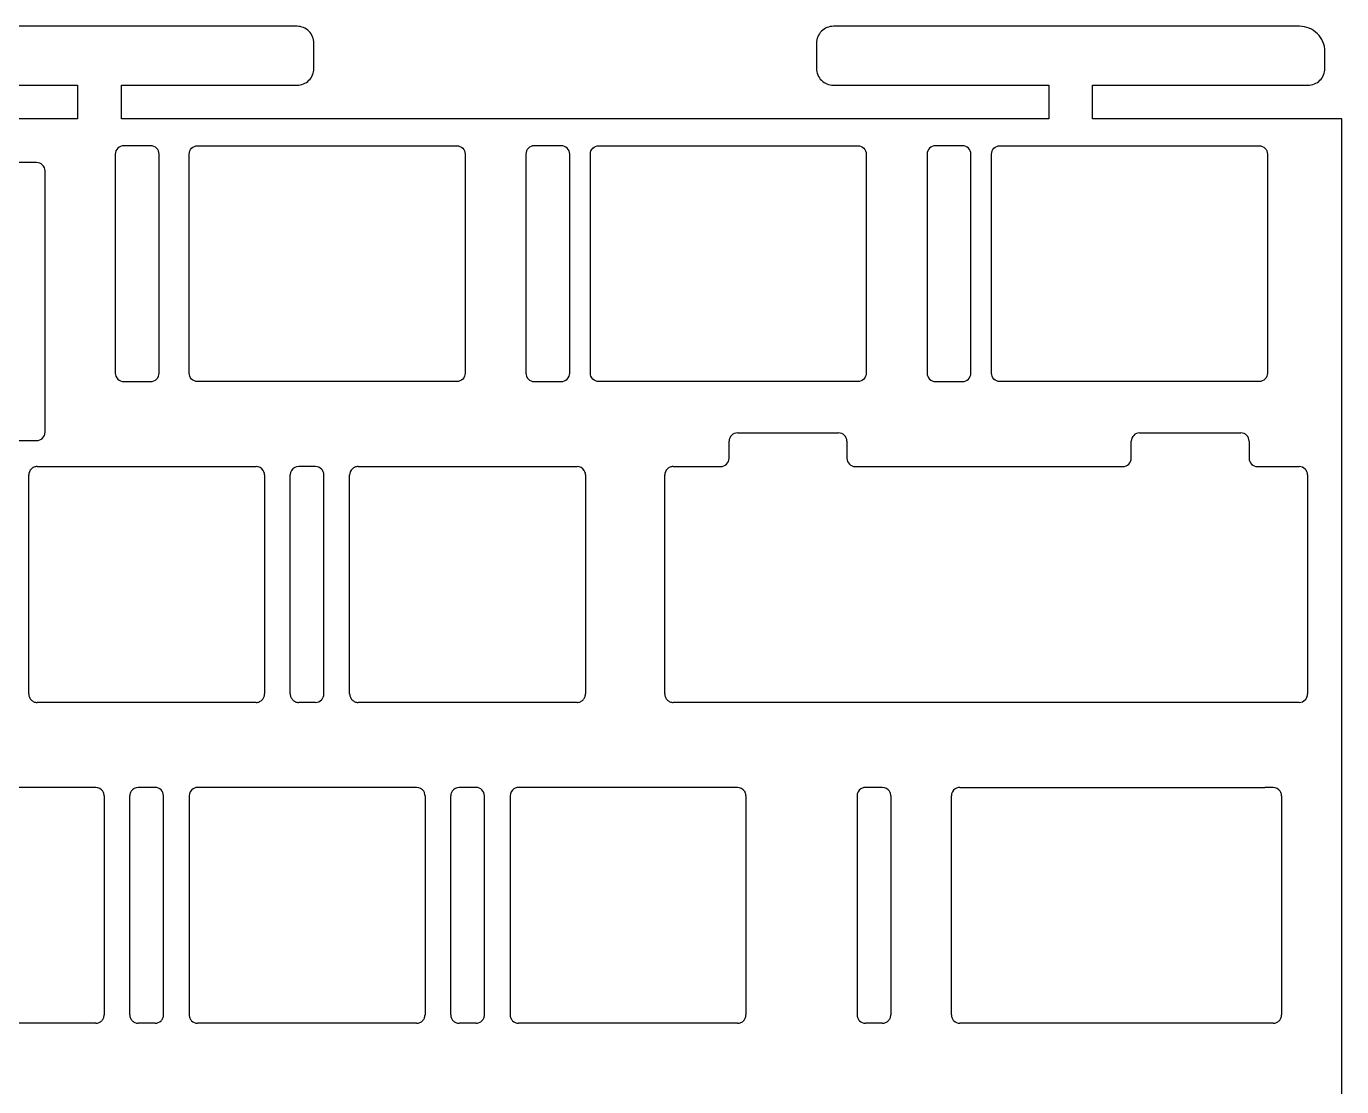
# Model space of a CAD drawing. Header units: millimetres. Extents: x -167 to 146, y -50 to 78.
# Drawn here: x 68 to 146.1, y 15.4 to 78.4 of the extents above; entities that cross this region are included whole.
import ezdxf

# ---------------------------------------------------------------- set-up
doc = ezdxf.new("R2010")
doc.units = ezdxf.units.MM
doc.layers.get('0').update_dxf_attribs({"linetype": 'CONTINUOUS'})

msp = doc.modelspace()

# ---------------------------------------------------------------- linework, layer by layer
for p, q in [((110.204, 54.253), (116.204, 54.253)), ((134.08, 54.253), (140.08, 54.253)), ((109.704, 52.753), (109.704, 53.753)), ((116.704, 53.753), (116.704, 52.753)), ((133.58, 52.753), (133.58, 53.753)), ((140.58, 53.753), (140.58, 52.753)), ((68.136, 38.753), (68.136, 51.753)), ((68.636, 52.253), (81.636, 52.253)), ((82.136, 51.753), (82.136, 38.753)), ((83.661, 38.753), (83.661, 51.753)), ((85.661, 38.753), (85.661, 51.753)), ((87.186, 38.753), (87.186, 51.753)), ((87.686, 52.253), (100.686, 52.253)), ((101.186, 51.753), (101.186, 38.753)), ((105.892, 38.753), (105.892, 51.753)), ((106.392, 52.253), (109.204, 52.253)), ((117.204, 52.253), (133.08, 52.253)), ((141.08, 52.253), (143.548, 52.253)), ((144.048, 51.753), (144.048, 38.753)), ((81.636, 38.253), (68.636, 38.253)), ((85.161, 38.253), (84.161, 38.253)), ((100.686, 38.253), (87.686, 38.253)), ((143.548, 38.253), (106.392, 38.253)), ((72.111, 33.203), (59.111, 33.203)), ((72.111, 33.203), (72.111, 33.203)), ((91.161, 33.203), (78.161, 33.203)), ((91.161, 33.203), (91.161, 33.203)), ((110.211, 33.203), (97.211, 33.203)), ((110.211, 33.203), (110.211, 33.203)), ((118.804, 33.203), (118.804, 33.203)), ((123.404, 33.203), (141.504, 33.203)), ((142.004, 33.203), (142.004, 33.203)), ((72.611, 32.711), (72.611, 32.711)), ((72.611, 32.703), (72.611, 19.703)), ((74.136, 19.703), (74.136, 32.703)), ((76.136, 19.703), (76.136, 32.703)), ((77.661, 32.703), (77.661, 19.703)), ((77.661, 32.703), (77.661, 32.703)), ((91.661, 32.711), (91.661, 32.711)), ((91.661, 32.703), (91.661, 19.703)), ((93.186, 19.703), (93.186, 32.703)), ((95.186, 19.703), (95.186, 32.703)), ((96.711, 32.703), (96.711, 19.703)), ((96.711, 32.703), (96.711, 32.703)), ((110.711, 32.711), (110.711, 32.711)), ((110.711, 32.703), (110.711, 19.703)), ((117.304, 32.703), (117.304, 19.703)), ((117.304, 32.703), (117.304, 32.703)), ((119.304, 32.711), (119.304, 32.711)), ((119.304, 32.703), (119.304, 19.703)), ((122.904, 19.703), (122.904, 32.703)), ((142.504, 32.711), (142.504, 32.711)), ((142.504, 32.703), (142.504, 19.703)), ((72.111, 19.203), (59.111, 19.203)), ((75.636, 19.203), (74.636, 19.203)), ((91.161, 19.203), (78.161, 19.203)), ((94.686, 19.203), (93.686, 19.203)), ((110.211, 19.203), (97.211, 19.203)), ((118.804, 19.203), (117.804, 19.203)), ((142.004, 19.203), (123.404, 19.203))]:
    msp.add_line(p, q)
msp.add_lwpolyline([(146.073, -44.536), (146.073, 72.892), (131.286, 72.892), (131.286, 74.892), (144.073, 74.892, 0.414214), (145.073, 75.892), (145.073, 76.892, 0.414214), (143.573, 78.392), (115.898, 78.392, 0.414214), (114.898, 77.392), (114.898, 75.892, 0.414214), (115.898, 74.892), (128.686, 74.892), (128.686, 72.892), (73.637, 72.892), (73.637, 74.892), (84.061, 74.892, 0.414214), (85.061, 75.892), (85.061, 77.392, 0.414214), (84.061, 78.392), (60.614, 78.392, 0.414214)], format="xyb")
msp.add_lwpolyline([(60.614, 74.892), (71.037, 74.892), (71.037, 72.892), (18.353, 72.892)])
for points in [[(57.348, 54.295, 0.414214), (57.848, 53.795), (68.604, 53.795, 0.414214), (69.104, 54.295), (69.104, 69.803, 0.414214), (68.604, 70.303), (57.848, 70.303, 0.414214), (57.348, 69.803), (57.348, 67.532, -0.414214), (56.348, 66.532), (28.207, 66.532, -0.414214), (27.207, 67.532), (27.207, 70.803, 0.414214), (26.707, 71.303), (25.104, 71.303, 0.414214), (24.604, 70.803), (24.604, 57.803, 0.414214), (25.104, 57.303), (26.707, 57.303, 0.414214), (27.207, 57.803), (27.207, 61.073, -0.414214), (28.207, 62.073), (56.348, 62.073, -0.414214), (57.348, 61.073)], [(75.374, 57.303, 0.414214), (75.874, 57.803), (75.874, 70.803, 0.414214), (75.374, 71.303), (73.772, 71.303, 0.414214), (73.272, 70.803), (73.272, 57.803, 0.414214), (73.772, 57.303)], [(78.161, 71.303), (93.542, 71.303, -0.414214), (94.042, 70.803), (94.042, 57.803, -0.414214), (93.542, 57.303), (78.161, 57.303, -0.414214), (77.661, 57.803), (77.661, 70.803, -0.414214)], [(99.749, 57.303, 0.414214), (100.249, 57.803), (100.249, 70.803, 0.414214), (99.749, 71.303), (98.147, 71.303, 0.414214), (97.647, 70.803), (97.647, 57.803, 0.414214), (98.147, 57.303)], [(101.973, 71.303), (117.354, 71.303, -0.414214), (117.854, 70.803), (117.854, 57.803, -0.414214), (117.354, 57.303), (101.973, 57.303, -0.414214), (101.473, 57.803), (101.473, 70.803, -0.414214)], [(123.562, 57.303, 0.414214), (124.062, 57.803), (124.062, 70.803, 0.414214), (123.562, 71.303), (121.96, 71.303, 0.414214), (121.46, 70.803), (121.46, 57.803, 0.414214), (121.96, 57.303)], [(125.786, 71.303), (141.167, 71.303, -0.414214), (141.667, 70.803), (141.667, 57.803, -0.414214), (141.167, 57.303), (125.786, 57.303, -0.414214), (125.286, 57.803), (125.286, 70.803, -0.414214)]]:
    msp.add_lwpolyline(points, format="xyb", close=True)
for centre, radius, start, end in [((110.204, 53.753), 0.5, 90, 180), ((116.204, 53.753), 0.5, 0, 90), ((134.08, 53.753), 0.5, 90, 180), ((140.08, 53.753), 0.5, 0, 90), ((109.204, 52.753), 0.5, -90, 0), ((117.204, 52.753), 0.5, 180, 270), ((133.08, 52.753), 0.5, -90, 0), ((141.08, 52.753), 0.5, 180, 270), ((68.637, 51.751), 0.502, 112.54148, 134.92631), ((68.636, 51.753), 0.499, 90.96916, 112.51157), ((81.636, 51.753), 0.5, 89.99005, 90.00151), ((81.636, 51.753), 0.5, 32.84383, 89.99005), ((81.634, 51.751), 0.502, 32.80945, 32.82085), ((81.634, 51.751), 0.502, 22.53068, 32.80945), ((81.636, 51.753), 0.5, 21.62416, 22.50375), ((81.636, 51.753), 0.5, -0.00173, 21.62416), ((84.16, 51.753), 0.499, 157.48173, 180.01857), ((84.163, 51.751), 0.502, 147.16153, 157.46929), ((84.161, 51.753), 0.5, 89.99853, 147.12714), ((84.163, 51.751), 0.502, 147.15012, 147.16153), ((84.161, 51.753), 0.5, 89.98707, 89.99853), ((85.161, 51.753), 0.5, -0.00208, 89.99705), ((87.687, 51.751), 0.502, 112.54148, 134.92631), ((87.686, 51.753), 0.499, 90.96916, 112.51157), ((100.686, 51.753), 0.5, 89.99005, 90.00151), ((100.686, 51.753), 0.5, 32.84383, 89.99005), ((100.684, 51.751), 0.502, 32.80945, 32.82085), ((100.684, 51.751), 0.502, 22.53068, 32.80945), ((100.686, 51.753), 0.5, 21.62416, 22.50375), ((100.686, 51.753), 0.5, -0.00173, 21.62416), ((106.393, 51.751), 0.502, 112.54148, 134.92631), ((106.392, 51.753), 0.499, 90.96916, 112.51157), ((143.548, 51.753), 0.5, 0, 90), ((143.548, 38.753), 0.5, -90, 0), ((72.111, 32.703), 0.5, 32.8438, 89.99006), ((72.111, 32.703), 0.5, 32.83235, 32.8438), ((72.109, 32.701), 0.502, 22.53049, 32.80962), ((72.111, 32.703), 0.499, 0.96919, 22.50008), ((74.635, 32.703), 0.499, 157.48173, 180.01857), ((74.638, 32.701), 0.502, 147.16153, 157.46929), ((74.636, 32.703), 0.5, 89.99853, 147.12714), ((74.638, 32.701), 0.502, 147.15012, 147.16153), ((74.636, 32.703), 0.5, 89.98707, 89.99853), ((75.635, 32.702), 0.5, 0.01361, 89.9807), ((78.161, 32.703), 0.5, 122.8438, 179.99006), ((78.162, 32.7), 0.502, 112.53049, 122.80962), ((78.161, 32.703), 0.5, 122.83235, 122.8438), ((78.16, 32.703), 0.499, 89.98142, 112.50682), ((91.161, 32.703), 0.5, 32.8438, 89.99006), ((91.161, 32.703), 0.5, 32.83235, 32.8438), ((91.159, 32.701), 0.502, 22.53049, 32.80962), ((91.161, 32.703), 0.499, 0.96919, 22.50008), ((93.685, 32.703), 0.499, 157.48173, 180.01857), ((93.688, 32.701), 0.502, 147.16153, 157.46929), ((93.686, 32.703), 0.5, 89.99853, 147.12714), ((93.688, 32.701), 0.502, 147.15012, 147.16153), ((93.686, 32.703), 0.5, 89.98707, 89.99853), ((94.685, 32.702), 0.5, 0.01361, 89.9807), ((97.211, 32.703), 0.5, 122.8438, 179.99006), ((97.212, 32.7), 0.502, 112.53049, 122.80962), ((97.211, 32.703), 0.5, 122.83235, 122.8438), ((97.21, 32.703), 0.499, 89.98142, 112.50682), ((110.211, 32.703), 0.5, 32.8438, 89.99006), ((110.211, 32.703), 0.5, 32.83235, 32.8438), ((110.209, 32.701), 0.502, 22.53049, 32.80962), ((110.211, 32.703), 0.499, 0.96919, 22.50008), ((117.804, 32.703), 0.5, 122.8438, 179.99006), ((117.806, 32.7), 0.502, 112.53049, 122.80962), ((117.804, 32.703), 0.5, 122.83235, 122.8438), ((117.804, 32.703), 0.499, 89.98142, 112.50682), ((118.804, 32.703), 0.5, 32.8438, 89.99006), ((118.804, 32.703), 0.5, 32.83234, 32.8438), ((118.802, 32.701), 0.502, 22.53048, 32.80963), ((118.805, 32.703), 0.499, 0.96919, 22.50008), ((123.404, 32.703), 0.5, 122.84383, 179.99005), ((123.406, 32.7), 0.502, 112.53068, 122.80945), ((123.406, 32.7), 0.502, 122.80945, 122.82085), ((123.404, 32.703), 0.499, 89.98143, 112.51827), ((142.004, 32.703), 0.5, 32.8438, 89.99006), ((142.004, 32.703), 0.5, 32.83235, 32.8438), ((142.002, 32.701), 0.502, 22.53046, 32.80965), ((142.005, 32.703), 0.499, 0.96919, 22.50008), ((123.404, 32.703), 0.5, 179.99005, 180.00151)]:
    msp.add_arc(centre, radius, start, end)
for centre, major_axis, ratio, start_param, end_param in [((68.536, 51.794), (0.173, 0.413), 0.875966, 1.132094, 2.016271), ((68.635, 51.754), (-0.458, -0.201), 0.998423, 4.298493, 4.315333), ((87.586, 51.794), (0.173, 0.413), 0.875966, 1.132094, 2.016271), ((87.685, 51.754), (-0.462, -0.189), 0.998336, 4.324197, 4.341039), ((106.293, 51.794), (0.173, 0.413), 0.875966, 1.132094, 2.016271), ((106.391, 51.754), (-0.453, -0.211), 0.998488, 4.275296, 4.292135), ((72.11, 32.702), (-0.422, -0.27), 0.99846, 2.572611, 2.589422), ((91.16, 32.702), (-0.424, -0.266), 0.998447, 2.581506, 2.598316), ((110.21, 32.702), (-0.424, -0.266), 0.998447, 2.58167, 2.59848), ((118.804, 32.702), (-0.417, -0.277), 0.998483, 2.556266, 2.573078), ((142.004, 32.702), (-0.409, -0.289), 0.99852, 2.526183, 2.542997)]:
    msp.add_ellipse(centre, major_axis=major_axis, ratio=ratio, start_param=start_param, end_param=end_param)
for points, knots in [([(85.161, 52.253), (84.859, 52.253), (84.558, 52.253), (84.22, 52.253), (84.189, 52.253), (84.161, 52.253)], [0, 0, 0, 0, 0.0904295, 0.0904295, 0.1014512, 0.1014512, 0.1014512, 0.1014512]), ([(68.136, 38.753), (68.136, 38.718), (68.139, 38.684), (68.153, 38.617), (68.163, 38.585), (68.205, 38.488), (68.245, 38.436), (68.329, 38.353), (68.382, 38.318), (68.47, 38.28), (68.503, 38.27), (68.568, 38.256), (68.602, 38.253), (68.636, 38.253)], [0, 0, 0, 0, 0.01027008, 0.01027008, 0.02053614, 0.02053614, 0.04201602, 0.04201602, 0.06606368, 0.06606368, 0.0789603, 0.0789603, 0.09191849, 0.09191849, 0.09191849, 0.09191849]), ([(81.636, 38.253), (81.67, 38.253), (81.704, 38.256), (81.771, 38.27), (81.804, 38.28), (81.9, 38.322), (81.953, 38.362), (82.036, 38.446), (82.071, 38.499), (82.108, 38.587), (82.118, 38.619), (82.132, 38.685), (82.136, 38.719), (82.136, 38.753)], [0, 0, 0, 0, 0.01027007, 0.01027007, 0.02053614, 0.02053614, 0.04201603, 0.04201603, 0.06606374, 0.06606374, 0.0789604, 0.0789604, 0.09191862, 0.09191862, 0.09191862, 0.09191862]), ([(83.661, 38.753), (83.661, 38.719), (83.664, 38.685), (83.678, 38.619), (83.688, 38.587), (83.726, 38.499), (83.761, 38.446), (83.844, 38.362), (83.896, 38.322), (83.993, 38.28), (84.025, 38.27), (84.092, 38.256), (84.126, 38.253), (84.161, 38.253)], [0, 0, 0, 0, 0.01010654, 0.01010654, 0.02016506, 0.02016506, 0.03892066, 0.03892066, 0.05567408, 0.05567408, 0.06368084, 0.06368084, 0.07169072, 0.07169072, 0.07169072, 0.07169072]), ([(85.161, 38.253), (85.293, 38.253), (85.422, 38.307), (85.514, 38.399), (85.514, 38.399), (85.56, 38.445), (85.597, 38.501), (85.623, 38.561), (85.623, 38.561), (85.648, 38.622), (85.661, 38.687), (85.661, 38.753)], [-6182.1663588, -6182.1663588, -6182.1663588, -6182.1663588, -6181.7636106, -6181.7636106, -6181.7635077, -6181.7635077, -6181.5661818, -6181.5661818, -6181.5660814, -6181.5660814, -6181.3684661, -6181.3684661, -6181.3684661, -6181.3684661]), ([(87.186, 38.753), (87.186, 38.718), (87.189, 38.684), (87.203, 38.617), (87.213, 38.585), (87.255, 38.488), (87.295, 38.436), (87.379, 38.353), (87.432, 38.318), (87.52, 38.28), (87.553, 38.27), (87.618, 38.256), (87.652, 38.253), (87.686, 38.253)], [0, 0, 0, 0, 0.01027008, 0.01027008, 0.02053614, 0.02053614, 0.04201602, 0.04201602, 0.06606368, 0.06606368, 0.0789603, 0.0789603, 0.09191849, 0.09191849, 0.09191849, 0.09191849]), ([(100.686, 38.253), (100.72, 38.253), (100.754, 38.256), (100.821, 38.27), (100.854, 38.28), (100.95, 38.322), (101.003, 38.362), (101.086, 38.446), (101.121, 38.499), (101.158, 38.587), (101.168, 38.619), (101.182, 38.685), (101.186, 38.719), (101.186, 38.753)], [0, 0, 0, 0, 0.01027007, 0.01027007, 0.02053614, 0.02053614, 0.04201603, 0.04201603, 0.06606374, 0.06606374, 0.0789604, 0.0789604, 0.09191862, 0.09191862, 0.09191862, 0.09191862]), ([(105.892, 38.753), (105.892, 38.718), (105.895, 38.684), (105.909, 38.617), (105.92, 38.585), (105.962, 38.488), (106.001, 38.436), (106.085, 38.353), (106.138, 38.318), (106.227, 38.28), (106.259, 38.27), (106.325, 38.256), (106.358, 38.253), (106.392, 38.253)], [0, 0, 0, 0, 0.01027008, 0.01027008, 0.02053614, 0.02053614, 0.04201602, 0.04201602, 0.06606368, 0.06606368, 0.0789603, 0.0789603, 0.09191849, 0.09191849, 0.09191849, 0.09191849]), ([(75.636, 33.203), (75.334, 33.203), (75.033, 33.203), (74.695, 33.203), (74.664, 33.203), (74.636, 33.203)], [0, 0, 0, 0, 0.0904295, 0.0904295, 0.1014512, 0.1014512, 0.1014512, 0.1014512]), ([(94.686, 33.203), (94.384, 33.203), (94.083, 33.203), (93.745, 33.203), (93.714, 33.203), (93.686, 33.203)], [0, 0, 0, 0, 0.0904295, 0.0904295, 0.1014512, 0.1014512, 0.1014512, 0.1014512]), ([(118.804, 33.203), (118.777, 33.203), (118.745, 33.203), (118.407, 33.203), (118.106, 33.203), (117.804, 33.203)], [0.07878791, 0.07878791, 0.07878791, 0.07878791, 0.08628657, 0.08628657, 0.14765687, 0.14765687, 0.14765687, 0.14765687]), ([(142.004, 33.203), (141.99, 33.203), (141.975, 33.203), (141.808, 33.203), (141.656, 33.203), (141.504, 33.203)], [0.08062732, 0.08062732, 0.08062732, 0.08062732, 0.08601511, 0.08601511, 0.13959017, 0.13959017, 0.13959017, 0.13959017]), ([(72.111, 19.203), (72.145, 19.203), (72.179, 19.206), (72.246, 19.22), (72.279, 19.23), (72.375, 19.272), (72.428, 19.312), (72.511, 19.396), (72.546, 19.449), (72.583, 19.537), (72.593, 19.569), (72.607, 19.635), (72.611, 19.669), (72.611, 19.703)], [0, 0, 0, 0, 0.01027007, 0.01027007, 0.02053614, 0.02053614, 0.04201604, 0.04201604, 0.06606375, 0.06606375, 0.07896039, 0.07896039, 0.09191861, 0.09191861, 0.09191861, 0.09191861]), ([(74.136, 19.703), (74.136, 19.669), (74.139, 19.635), (74.153, 19.569), (74.163, 19.537), (74.201, 19.449), (74.236, 19.396), (74.319, 19.312), (74.371, 19.272), (74.468, 19.23), (74.5, 19.22), (74.567, 19.206), (74.601, 19.203), (74.636, 19.203)], [0, 0, 0, 0, 0.01010654, 0.01010654, 0.02016506, 0.02016506, 0.03892066, 0.03892066, 0.05567408, 0.05567408, 0.06368084, 0.06368084, 0.07169072, 0.07169072, 0.07169072, 0.07169072]), ([(75.636, 19.203), (75.768, 19.203), (75.897, 19.257), (75.989, 19.349), (75.989, 19.349), (76.035, 19.395), (76.072, 19.451), (76.098, 19.511), (76.098, 19.511), (76.123, 19.572), (76.136, 19.637), (76.136, 19.703)], [-6680.8995113, -6680.8995113, -6680.8995113, -6680.8995113, -6680.4967632, -6680.4967632, -6680.4966603, -6680.4966603, -6680.2993344, -6680.2993344, -6680.299234, -6680.299234, -6680.1016187, -6680.1016187, -6680.1016187, -6680.1016187]), ([(77.661, 19.703), (77.661, 19.637), (77.674, 19.572), (77.699, 19.511), (77.699, 19.511), (77.724, 19.451), (77.761, 19.395), (77.807, 19.349), (77.807, 19.349), (77.899, 19.257), (78.029, 19.203), (78.161, 19.203)], [-2886.0802307, -2886.0802307, -2886.0802307, -2886.0802307, -2885.8827139, -2885.8827139, -2885.8826133, -2885.8826133, -2885.6852857, -2885.6852857, -2885.6851848, -2885.6851848, -2885.2823388, -2885.2823388, -2885.2823388, -2885.2823388]), ([(91.161, 19.203), (91.195, 19.203), (91.229, 19.206), (91.296, 19.22), (91.329, 19.23), (91.425, 19.272), (91.478, 19.312), (91.561, 19.396), (91.596, 19.449), (91.633, 19.537), (91.643, 19.569), (91.657, 19.635), (91.661, 19.669), (91.661, 19.703)], [0, 0, 0, 0, 0.01027007, 0.01027007, 0.02053614, 0.02053614, 0.04201604, 0.04201604, 0.06606375, 0.06606375, 0.07896039, 0.07896039, 0.09191861, 0.09191861, 0.09191861, 0.09191861]), ([(93.186, 19.703), (93.186, 19.669), (93.189, 19.635), (93.203, 19.569), (93.213, 19.537), (93.251, 19.449), (93.286, 19.396), (93.369, 19.312), (93.421, 19.272), (93.518, 19.23), (93.55, 19.22), (93.617, 19.206), (93.651, 19.203), (93.686, 19.203)], [0, 0, 0, 0, 0.01010654, 0.01010654, 0.02016506, 0.02016506, 0.03892066, 0.03892066, 0.05567408, 0.05567408, 0.06368084, 0.06368084, 0.07169072, 0.07169072, 0.07169072, 0.07169072]), ([(94.686, 19.203), (94.818, 19.203), (94.947, 19.257), (95.039, 19.349), (95.039, 19.349), (95.085, 19.395), (95.122, 19.451), (95.148, 19.511), (95.148, 19.511), (95.173, 19.572), (95.186, 19.637), (95.186, 19.703)], [-6712.0694946, -6712.0694946, -6712.0694946, -6712.0694946, -6711.6667465, -6711.6667465, -6711.6666435, -6711.6666435, -6711.4693177, -6711.4693177, -6711.4692172, -6711.4692172, -6711.2716019, -6711.2716019, -6711.2716019, -6711.2716019]), ([(96.711, 19.703), (96.711, 19.637), (96.724, 19.572), (96.749, 19.511), (96.749, 19.511), (96.774, 19.451), (96.811, 19.395), (96.857, 19.349), (96.857, 19.349), (96.949, 19.257), (97.079, 19.203), (97.211, 19.203)], [-4720.6996646, -4720.6996646, -4720.6996646, -4720.6996646, -4720.5021478, -4720.5021478, -4720.5020473, -4720.5020473, -4720.3047196, -4720.3047196, -4720.3046187, -4720.3046187, -4719.9017727, -4719.9017727, -4719.9017727, -4719.9017727]), ([(110.211, 19.203), (110.245, 19.203), (110.279, 19.206), (110.346, 19.22), (110.379, 19.23), (110.475, 19.272), (110.528, 19.312), (110.611, 19.396), (110.646, 19.449), (110.683, 19.537), (110.693, 19.569), (110.707, 19.635), (110.711, 19.669), (110.711, 19.703)], [0, 0, 0, 0, 0.01027007, 0.01027007, 0.02053614, 0.02053614, 0.04201604, 0.04201604, 0.06606375, 0.06606375, 0.07896039, 0.07896039, 0.09191861, 0.09191861, 0.09191861, 0.09191861]), ([(117.304, 19.703), (117.304, 19.637), (117.317, 19.572), (117.342, 19.511), (117.342, 19.511), (117.368, 19.451), (117.405, 19.395), (117.451, 19.349), (117.451, 19.349), (117.543, 19.257), (117.672, 19.203), (117.804, 19.203)], [-4677.5299727, -4677.5299727, -4677.5299727, -4677.5299727, -4677.3324559, -4677.3324559, -4677.3323554, -4677.3323554, -4677.1350277, -4677.1350277, -4677.1349268, -4677.1349268, -4676.7320808, -4676.7320808, -4676.7320808, -4676.7320808]), ([(118.804, 19.203), (118.839, 19.203), (118.873, 19.206), (118.94, 19.22), (118.972, 19.23), (119.069, 19.272), (119.121, 19.312), (119.204, 19.396), (119.239, 19.449), (119.277, 19.537), (119.287, 19.569), (119.301, 19.635), (119.304, 19.669), (119.304, 19.703)], [0, 0, 0, 0, 0.01027007, 0.01027007, 0.02053614, 0.02053614, 0.04201604, 0.04201604, 0.06606375, 0.06606375, 0.07896039, 0.07896039, 0.09191861, 0.09191861, 0.09191861, 0.09191861]), ([(122.904, 19.703), (122.904, 19.637), (122.917, 19.572), (122.942, 19.511), (122.942, 19.511), (122.968, 19.451), (123.005, 19.395), (123.051, 19.349), (123.051, 19.349), (123.143, 19.257), (123.272, 19.203), (123.404, 19.203)], [-2844.697354, -2844.697354, -2844.697354, -2844.697354, -2844.4998372, -2844.4998372, -2844.4997367, -2844.4997367, -2844.302409, -2844.302409, -2844.3023081, -2844.3023081, -2843.8994621, -2843.8994621, -2843.8994621, -2843.8994621]), ([(142.004, 19.203), (142.039, 19.203), (142.073, 19.206), (142.14, 19.22), (142.172, 19.23), (142.269, 19.272), (142.321, 19.312), (142.404, 19.396), (142.439, 19.449), (142.477, 19.537), (142.487, 19.569), (142.501, 19.635), (142.504, 19.669), (142.504, 19.703)], [0, 0, 0, 0, 0.01027007, 0.01027007, 0.02053614, 0.02053614, 0.04201604, 0.04201604, 0.06606375, 0.06606375, 0.07896039, 0.07896039, 0.09191861, 0.09191861, 0.09191861, 0.09191861])]:
    msp.add_open_spline(points, degree=3, knots=knots)

doc.saveas('drawing.dxf')
